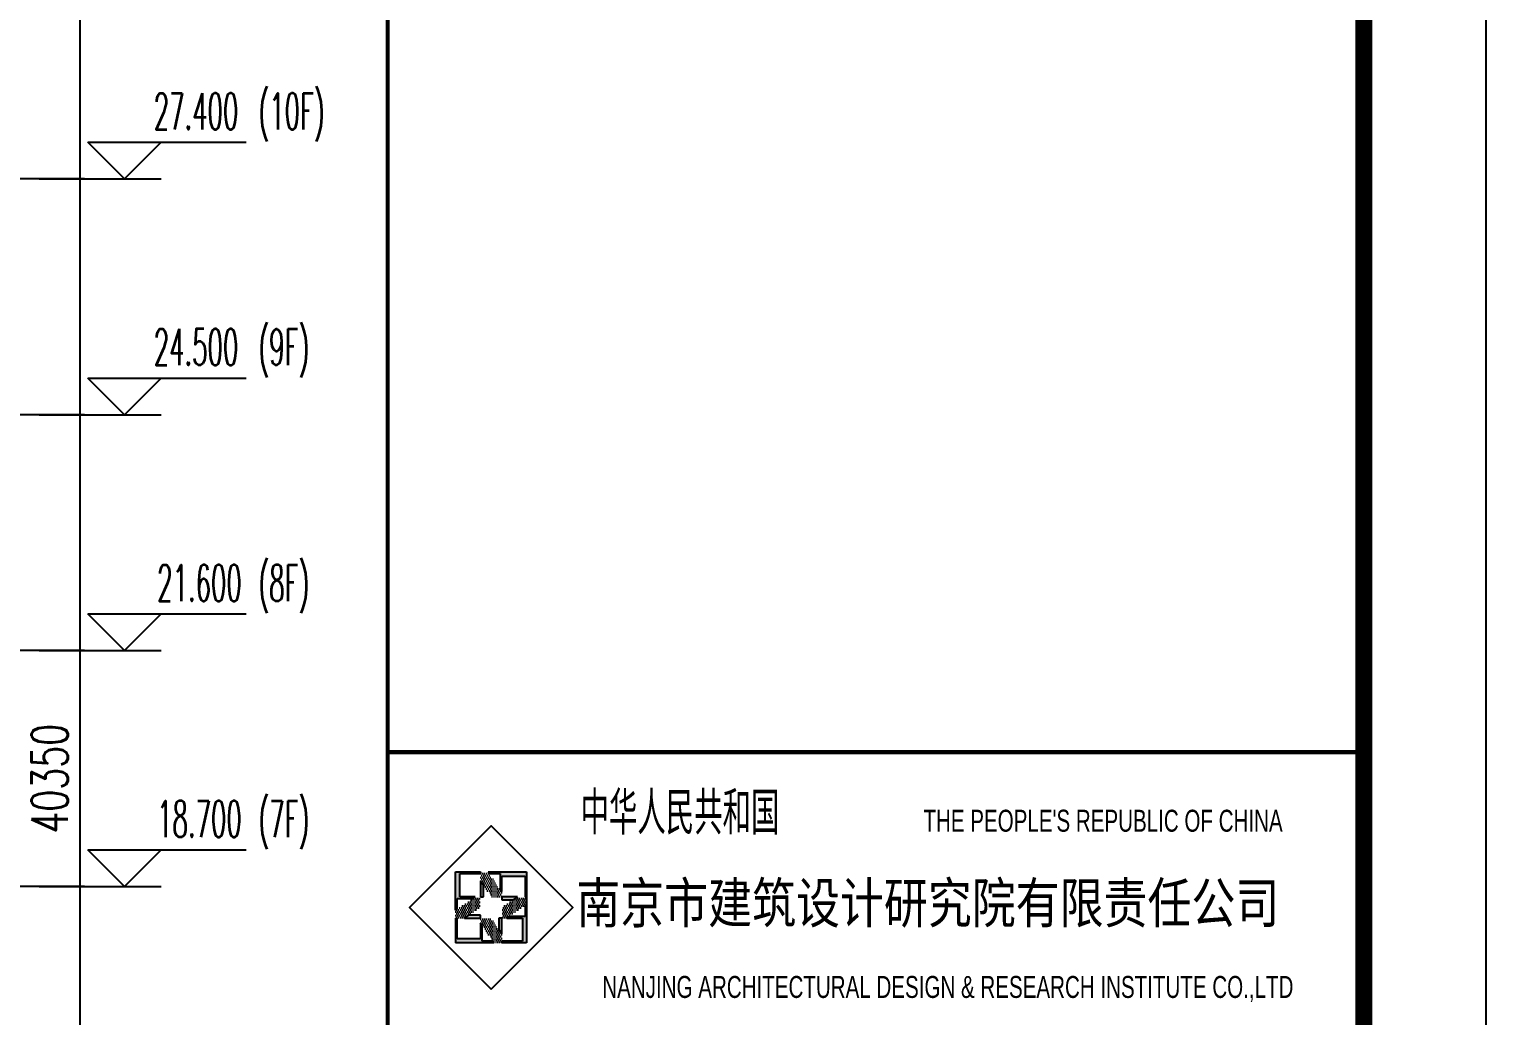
# Model space of a CAD drawing. Extents: x -59851 to 653804, y -249523 to 437614.
# Drawn here: x 635871 to 653777, y 381697 to 393828 of the extents above; entities that cross this region are included whole.
import ezdxf
from ezdxf.enums import TextEntityAlignment as Align

# ---------------------------------------------------------------- set-up
doc = ezdxf.new("R2010")
doc.units = 0
doc.header["$LTSCALE"] = 1000
doc.header["$MEASUREMENT"] = 0
for name, color, linetype in [('DIM_ELEV', 3, 'Continuous'), ('DOTE', 16, 'Continuous'), ('LABEL_FIXBOX_PM', 7, 'Continuous'), ('LABEL_FIXTXT_PM', 3, 'Continuous'), ('LABEL_TXT_PM', 1, 'Continuous'), ('PUB_DIM', 3, 'Continuous'), ('PUB_TEXT', 7, 'Continuous')]:
    doc.layers.add(name, color=color, linetype=linetype)
doc.styles.add('_TCH_DIM', font='SIMPLEX.shx', dxfattribs={"width": 0.7, "bigfont": 'GBCBIG.shx'})
doc.styles.add('_TCH_DIM_T3', font='SIMPLEX.shx', dxfattribs={"width": 0.7058823529411765, "bigfont": 'GBCBIG.shx'})
doc.styles.add('LABEL_FIXBOX_PM', font='simhei.ttf', dxfattribs={"width": 0.8})
doc.styles.add('LABEL_FIXTXT_PM', font='pm_njadri_r.shx', dxfattribs={"width": 0.7, "bigfont": 'pm_njadri_hztxt.shx'})
doc.styles.add('LABEL_TXT_PM', font='pm_njadri_romans1.shx', dxfattribs={"width": 0.7, "bigfont": 'pm_njadri_hztxt.shx'})
doc.dimstyles.new('_TCH_ARCH&&150', dxfattribs={"dimtxt": 446.25, "dimasz": 150, "dimexe": 375, "dimexo": 450, "dimgap": 150, "dimtad": 1, "dimdec": 0, "dimzin": 0, "dimdsep": 46, "dimtxsty": '_TCH_DIM_T3', "dimblk": 'ARCHTICK', "dimcen": 0.09, "dimclrt": 7, "dimazin": 2, "dimtfac": 1, "dimtdec": 0, "dimtix": 1, "dimtmove": 2, "dimatfit": 3, "dimfxl": 0, "dimtolj": 1, "dimtzin": 0, "dimarcsym": 0})
pattern_1 = [(0, (-730.8911146269264, -636.8147261446372), (0.078125, 0.15625), [0, -0.15625])]

# ---------------------------------------------------------------- blocks, each defined once
blk = doc.blocks.new('PMSheet_A1_20150113_5-3892016032414355901')
at = {"layer": 'LABEL_FIXBOX_PM'}
h = blk.add_hatch(color=256, dxfattribs=at)
h.paths.add_polyline_path([(762.2578005729107, 232.847333487669), (762.2578005729107, 231.1552455512736), (762.387519675568, 231.1552455512735), (762.387519675568, 233.1886690815645), (759.2516069201762, 233.1886690815645), (759.3402930543665, 233.0589499789071), (760.2101245275672, 233.0589499789068), (760.2101245275672, 231.7866681369168), (760.3540961452766, 231.5760842702511), (760.3540961452771, 232.847333487669)])
h.paths.add_polyline_path([(756.572249084695, 233.1886690815645), (756.572249084695, 230.0527563261729), (756.7019681873525, 230.1414424603634), (756.7019681873525, 231.0112739335637), (757.974250029343, 231.0112739335637), (758.1848338960089, 231.1552455512735), (756.9135846785902, 231.1552455512735), (756.9135846785902, 233.0589499789071), (758.6056726149857, 233.058949978907), (758.605672614986, 233.1886690815645)])
h.paths.add_polyline_path([(758.6056726149857, 231.1552455512735), (758.8446442326958, 231.1552455512736), (758.8446442326958, 232.1006744432079), (758.6056726149857, 232.4502125541305)])
h.paths.add_polyline_path([(760.3540961452769, 231.1552455512735), (760.3540961452769, 230.9162739335636), (761.2995250372118, 230.9162739335637), (761.6490631481339, 231.1552455512735)])
h.paths.add_polyline_path([(760.9855187309205, 229.5507936386923), (760.7749348642546, 229.4068220209824), (762.0461840816724, 229.4068220209823), (762.0461840816724, 227.5031175933487), (760.3540961452766, 227.5031175933487), (760.3540961452769, 227.3733984906914), (762.387519675568, 227.3733984906914), (762.387519675568, 230.5093112460829), (762.2578005729107, 230.4206251118924), (762.2578005729107, 229.5507936386921)])
h.paths.add_polyline_path([(760.1151245275672, 228.4613931290476), (760.3540961452769, 228.1118550181253), (760.3540961452771, 229.4068220209824), (760.1151245275676, 229.4068220209826)])
h.paths.add_polyline_path([(756.7019681873525, 227.7147340845868), (756.7019681873522, 229.4068220209822), (756.5722490846948, 229.4068220209822), (756.5722490846954, 227.3733984906914), (759.7081618400864, 227.3733984906914), (759.6194757058963, 227.5031175933487), (758.7496442326959, 227.5031175933488), (758.7496442326959, 228.7753994353387), (758.605672614986, 228.9859833020044), (758.605672614986, 227.7147340845868)])
h.paths.add_polyline_path([(758.6056726149857, 229.4068220209823), (758.6056726149857, 229.6457936386921), (757.6602437230508, 229.6457936386921), (757.3107056121287, 229.4068220209823)])
h = blk.add_hatch(dxfattribs=at)
h.set_pattern_fill('DOTS', color=256, scale=2.5, style=0)
h.set_pattern_definition(pattern_1)
h.paths.add_polyline_path([(759.2516069201762, 233.1886690815645), (758.6056726149857, 233.1886690815645), (758.6056726149857, 232.4502125541305), (759.4910134401595, 231.1552455512735), (760.3540961452769, 231.1552455512735), (760.3540961452766, 231.5760842702511)])
h = blk.add_hatch(dxfattribs=at)
h.set_pattern_fill('DOTS', color=256, scale=2.5, style=0)
h.set_pattern_definition(pattern_1)
h.paths.add_polyline_path([(758.6056726149857, 230.2921628461561), (758.6056726149857, 231.1552455512735), (758.1848338960082, 231.1552455512733), (756.5722490846954, 230.052756326173), (756.5722490846954, 229.4068220209823), (757.3107056121283, 229.4068220209822)])
h = blk.add_hatch(dxfattribs=at)
h.set_pattern_fill('DOTS', color=256, scale=2.5, style=0)
h.set_pattern_definition(pattern_1)
h.paths.add_polyline_path([(760.3540961452766, 230.2699047260997), (760.3540961452766, 229.4068220209823), (760.7749348642543, 229.4068220209822), (762.387519675568, 230.509311246083), (762.387519675568, 231.1552455512736), (761.6490631481336, 231.1552455512735)])
h = blk.add_hatch(dxfattribs=at)
h.set_pattern_fill('DOTS', color=256, scale=2.5, style=0)
h.set_pattern_definition(pattern_1)
h.paths.add_polyline_path([(759.4687553201031, 229.4068220209824), (758.6056726149857, 229.4068220209823), (758.6056726149857, 228.9859833020045), (759.7081618400864, 227.3733984906914), (760.3540961452769, 227.3733984906914), (760.3540961452769, 228.1118550181256)])
for p, q in [((756.572249084695, 233.1886690815645), (758.6056726149857, 233.1886690815645)), ((756.572249084695, 230.052756326173), (756.572249084695, 233.1886690815645)), ((756.9135846785902, 233.0589499789071), (758.6056726149857, 233.0589499789071)), ((756.9135846785902, 231.1552455512735), (756.9135846785902, 233.0589499789071)), ((758.6056726149857, 233.1886690815645), (758.6056726149857, 233.058949978907)), ((759.2516069201758, 233.1886690815644), (762.387519675568, 233.1886690815645)), ((759.2516069201762, 233.1886690815645), (759.3402930543665, 233.0589499789071)), ((759.3402930543668, 233.0589499789071), (760.2101245275672, 233.058949978907)), ((760.2101245275672, 233.058949978907), (760.2101245275672, 231.7866681369166)), ((760.3540961452769, 232.847333487669), (762.2578005729107, 232.847333487669)), ((760.3540961452766, 231.5760842702508), (760.3540961452769, 232.847333487669)), ((762.2578005729107, 232.847333487669), (762.2578005729107, 231.1552455512735)), ((762.387519675568, 233.1886690815645), (762.387519675568, 227.3733984906914)), ((758.6056726149857, 232.4502125541302), (758.6056726149857, 231.1552455512735)), ((758.6056726149857, 232.4502125541305), (758.8446442326958, 232.1006744432078)), ((758.8446442326958, 231.1552455512735), (758.8446442326958, 232.1006744432083)), ((760.2101245275672, 231.7866681369166), (760.3540961452769, 231.5760842702509)), ((756.7019681873525, 231.0112739335637), (757.9742500293427, 231.0112739335637)), ((756.7019681873525, 230.1414424603633), (756.7019681873525, 231.0112739335637)), ((758.1848338960089, 231.1552455512735), (756.9135846785902, 231.1552455512735)), ((757.974250029343, 231.0112739335637), (758.1848338960085, 231.1552455512735)), ((758.6056726149857, 231.1552455512735), (758.8446442326958, 231.1552455512735)), ((761.6490631481341, 231.1552455512735), (760.3540961452769, 231.1552455512735)), ((760.3540961452769, 231.1552455512735), (760.3540961452769, 230.9162739335637)), ((760.3540961452769, 230.9162739335637), (761.299525037212, 230.9162739335637)), ((761.6490631481339, 231.1552455512735), (761.2995250372118, 230.9162739335639)), ((762.387519675568, 231.1552455512735), (762.2578005729107, 231.1552455512736)), ((762.387519675568, 230.509311246083), (762.2578005729107, 230.4206251118927)), ((762.2578005729107, 230.4206251118927), (762.2578005729107, 229.5507936386921)), ((756.572249084695, 230.0527563261729), (756.7019681873525, 230.1414424603634)), ((756.572249084695, 229.4068220209823), (756.572249084695, 227.3733984906914)), ((756.572249084695, 229.4068220209823), (756.7019681873522, 229.4068220209822)), ((756.7019681873525, 227.7147340845868), (756.7019681873525, 229.4068220209823)), ((757.3107056121287, 229.4068220209823), (757.6602437230508, 229.6457936386921)), ((757.3107056121287, 229.4068220209823), (758.6056726149857, 229.4068220209823)), ((758.6056726149857, 229.6457936386921), (757.6602437230512, 229.6457936386921)), ((758.6056726149857, 229.4068220209823), (758.6056726149857, 229.6457936386921)), ((760.3540961452769, 229.4068220209824), (760.1151245275672, 229.4068220209824)), ((760.1151245275672, 229.4068220209824), (760.1151245275672, 228.4613931290474)), ((760.3540961452769, 228.1118550181254), (760.3540961452769, 229.4068220209824)), ((760.9855187309205, 229.5507936386923), (760.7749348642546, 229.4068220209824)), ((760.7749348642546, 229.4068220209824), (762.0461840816724, 229.4068220209824)), ((762.2578005729107, 229.5507936386921), (760.9855187309205, 229.5507936386922)), ((762.0461840816724, 229.4068220209824), (762.0461840816724, 227.5031175933487)), ((758.7496442326959, 228.7753994353387), (758.6056726149857, 228.9859833020045)), ((758.605672614986, 228.9859833020044), (758.6056726149857, 227.7147340845868)), ((758.7496442326959, 227.5031175933488), (758.7496442326959, 228.7753994353387)), ((760.3540961452769, 228.1118550181253), (760.1151245275672, 228.4613931290473)), ((759.7081618400861, 227.3733984906914), (756.572249084695, 227.3733984906914)), ((758.6056726149857, 227.7147340845868), (756.7019681873525, 227.7147340845868)), ((759.6194757058963, 227.5031175933487), (758.7496442326959, 227.5031175933488)), ((759.7081618400864, 227.3733984906914), (759.6194757058963, 227.5031175933487)), ((762.0461840816724, 227.5031175933487), (760.3540961452769, 227.5031175933488)), ((760.3540961452769, 227.3733984906914), (760.3540961452766, 227.5031175933487)), ((762.387519675568, 227.3733984906914), (760.3540961452769, 227.3733984906914))]:
    blk.add_line(p, q, dxfattribs=at)
for points in [[(0, 594), (841, 594), (841, 7.275957614183426e-14), (0, 0)], [(759.4798843801316, 223.5918036361034), (766.1691145301561, 230.2810337861279), (759.4798843801316, 236.9702639361527), (752.7906542301065, 230.2810337861279)]]:
    blk.add_lwpolyline(points, close=True, dxfattribs=at)
at = {"layer": 'LABEL_FIXBOX_PM', "const_width": 1.4}
blk.add_lwpolyline([(831, 583.9999999999999), (25, 584), (24.99999999999942, 10.00000000000015), (831, 10.00000000000007)], close=True, dxfattribs=at)
at = {"layer": 'LABEL_FIXBOX_PM', "const_width": 0.35}
for points in [[(751, 10.00000000000007), (751, 583.9999999999999)], [(751.0000000000003, 243.0000000000001), (831.0000000000003, 243.0000000000001)]]:
    blk.add_lwpolyline(points, dxfattribs=at)
at = {"layer": 'LABEL_FIXBOX_PM', "style": 'LABEL_FIXBOX_PM', "width": 0.8}
blk.add_text('南京市建筑设计研究院有限责任公司', height=3.3, dxfattribs=at).set_placement((766.4620696485049, 228.9988556100009))
at = {"layer": 'LABEL_FIXTXT_PM', "style": 'LABEL_FIXTXT_PM', "width": 0.7}
for s, height, p in [('中华人民共和国', 3.5, (766.8111958407596, 236.2582613877295)), ("THE PEOPLE'S REPUBLIC OF CHINA", 1.8, (794.907393060897, 236.4868767369277))]:
    blk.add_text(s, height=height, dxfattribs=at).set_placement(p)
blk.add_text('NANJING ARCHITECTURAL DESIGN & RESEARCH INSTITUTE CO.,LTD', height=1.8, dxfattribs=at).set_placement((796.9112444689081, 222.8651126729765), align=Align.CENTER)
at = {"layer": 'LABEL_TXT_PM', "style": 'LABEL_TXT_PM'}
for tag, height, width, p in [('修改图应说明理由', 4.5, 0.7, (788.3527573462349, 468.8000002302985)), ('出图章签名', 4.5, 0.7, (759.4576240145989, 338.0876217647297)), ('建设单位_U01', 4.5, 0.7, (800.9, 212.1409806592215)), ('建设单位', 4.5, 0.7, (800.9, 210.196966413124)), ('建设单位_D01', 4.5, 0.7, (800.9, 207.4028603965614)), ('项目名称_U01', 4.5, 0.7, (800.9, 200.423405518617)), ('项目名称', 4.5, 0.7, (800.9, 198.1938411146036)), ('项目名称_D01', 4.5, 0.7, (800.9, 195.2969664844489)), ('设计编号', 4.5, 0.6, (780.7578106115715, 187.8968758382629)), ('分项号', 4.5, 0.6, (820.2578106115715, 187.9968758382629)), ('项目经理', 4.5, 0.7, (780.2578106115715, 171.9968758382629)), ('项目经理签名', 4.5, 0.7, (810.1767543742553, 172.2645661011481)), ('审定', 4.5, 0.7, (780.2578106115715, 163.8968758382629)), ('审定签名', 4.5, 0.7, (810.1767543742553, 164.1645661011482)), ('审核签名', 4.5, 0.7, (810.1767543742553, 156.2645661011481)), ('审核', 4.5, 0.7, (780.2578106115715, 155.9968758382629)), ('项目负责', 4.5, 0.7, (780.2578106115715, 147.9968758382629)), ('项目负责签名', 4.5, 0.7, (810.1767543742553, 148.2645661011481)), ('专业负责', 4.5, 0.7, (780.2578106115715, 139.9968758382629)), ('专业负责签名', 4.5, 0.7, (810.1767543742553, 140.2645661011481)), ('校对', 4.5, 0.7, (780.2578106115715, 131.8968758382629)), ('校对签名', 4.5, 0.7, (810.1767543742553, 132.1645661011482)), ('设计', 4.5, 0.7, (780.2578106115715, 123.9968758382629)), ('设计签名', 4.5, 0.7, (810.1767543742553, 124.2645661011482)), ('绘制', 4.5, 0.7, (780.2578106115715, 115.8968758382629)), ('绘制签名', 4.5, 0.7, (810.1767543742553, 116.1645661011482)), ('方案_01', 4.5, 0.7, (780.2578106115715, 95.89687583826286)), ('方案_01签名', 4.5, 0.7, (810.1767543742553, 96.16456610114815)), ('方案_02签名', 4.5, 0.7, (810.1767543742553, 88.16456610114815)), ('方案_02', 4.5, 0.7, (780.2578106115715, 87.89687583826286)), ('方案_03', 4.5, 0.7, (780.2859341218744, 79.89687410125836)), ('方案_03签名', 4.5, 0.7, (810.2048778845583, 80.16456436414366)), ('方案_04', 4.5, 0.7, (780.2578106115715, 71.89687583826286)), ('方案_04签名', 4.5, 0.7, (810.1767543742553, 72.16456610114815)), ('图名_U02', 4.5, 0.7, (790.4995326305001, 60.19999965774634)), ('图名_U01', 4.5, 0.7, (790.4995326305001, 54.19999857040541)), ('图名', 4.5, 0.7, (790.4999994914999, 47.95548575023815)), ('图名_D01', 4.5, 0.7, (790.4995326305001, 42.39999965774634)), ('图名_D02', 4.5, 0.7, (790.4995326305001, 36.99999965774634)), ('图号', 3.5, 0.7, (760.9671832468131, 20.95312731177117)), ('图档号', 3.5, 0.7, (781.0999994915, 20.95312731177117)), ('日期', 3.5, 0.7, (801.0671832468131, 20.95312731177117)), ('版本号', 3.5, 0.7, (820.2671832468131, 20.95312731177117))]:
    blk.add_attdef(tag, text='', height=height, dxfattribs=dict(at, width=width)).set_placement(p, align=Align.CENTER)
blk = doc.blocks.new('_ArchTick')
at = {"color": 0, "linetype": 'ByBlock', "const_width": 0.4}
blk.add_lwpolyline([(-0.5, -0.5), (0.5, 0.5)], dxfattribs=at)
blk = doc.blocks.new('*D4742')
at = {"layer": 'Defpoints', "color": 0, "transparency": 16777216}
for p in [(635470.4540202303, 404787.8118863888), (636497.4540202303, 404787.8118863888), (635470.4540202303, 364437.8118863888)]:
    blk.add_point(p, dxfattribs=at)
at = {"layer": 'PUB_DIM', "color": 0, "lineweight": -2, "transparency": 16777216}
for p, q in [((635920.4540202303, 404787.8118863888), (636872.4540202303, 404787.8118863888)), ((636497.4540202303, 364437.8118863888), (636497.4540202303, 404787.8118863888)), ((635920.4540202303, 364437.8118863888), (636872.4540202303, 364437.8118863888))]:
    blk.add_line(p, q, dxfattribs=at)
at = {"layer": 'PUB_DIM', "color": 0, "lineweight": -2, "transparency": 16777216, "xscale": 150, "yscale": 150, "zscale": 150}
for p, rotation in [((636497.4540202303, 404787.8118863888), 90), ((636497.4540202303, 364437.8118863888), 270)]:
    blk.add_blockref('_ArchTick', p, dxfattribs=dict(at, rotation=rotation))
at = {"layer": 'PUB_DIM', "color": 7, "transparency": 16777216, "insert": (636124.3290202302, 384612.8118863889), "char_height": 446.25, "attachment_point": 5, "rotation": 90, "style": '_TCH_DIM_T3'}
blk.add_mtext('\\A1;40350', dxfattribs=at)

msp = doc.modelspace()

# ---------------------------------------------------------------- linework, layer by layer
at = {"layer": 'DIM_ELEV'}
for p, q in [((637042.2919433663, 391987.8118863888), (636592.2919433663, 392437.8118863888)), ((636592.2919433663, 392437.8118863888), (638539.5919433662, 392437.8118863888)), ((637042.2919433663, 391987.8118863888), (637492.2919433663, 392437.8118863888)), ((635992.2919433663, 391987.8118863888), (637492.2919433663, 391987.8118863888)), ((637042.2919433663, 389087.8118863888), (636592.2919433663, 389537.8118863888)), ((636592.2919433663, 389537.8118863888), (638539.5919433662, 389537.8118863888)), ((637042.2919433663, 389087.8118863888), (637492.2919433663, 389537.8118863888)), ((635992.2919433663, 389087.8118863888), (637492.2919433663, 389087.8118863888)), ((637042.2919433663, 386187.8118863888), (636592.2919433663, 386637.8118863888)), ((636592.2919433663, 386637.8118863888), (638539.5919433662, 386637.8118863888)), ((637042.2919433663, 386187.8118863888), (637492.2919433663, 386637.8118863888)), ((635992.2919433663, 386187.8118863888), (637492.2919433663, 386187.8118863888)), ((637042.2919433663, 383287.8118863888), (636592.2919433663, 383737.8118863888)), ((636592.2919433663, 383737.8118863888), (638539.5919433662, 383737.8118863888)), ((637042.2919433663, 383287.8118863888), (637492.2919433663, 383737.8118863888)), ((635992.2919433663, 383287.8118863888), (637492.2919433663, 383287.8118863888))]:
    msp.add_line(p, q, dxfattribs=at)
at = {"layer": 'DOTE'}
for p, q in [((636551.4764626038, 391987.8118863888), (575689.4524848389, 391987.8118863888)), ((636551.4764626038, 389087.8118863888), (575689.4524848389, 389087.8118863888)), ((636551.4764626038, 386187.8118863888), (575689.4524848389, 386187.8118863888)), ((636551.4764626038, 383287.8118863888), (575689.4524848389, 383287.8118863888))]:
    msp.add_line(p, q, dxfattribs=at)

# ---------------------------------------------------------------- block references
at = {"xscale": 150, "yscale": 150, "zscale": 150}
msp.add_blockref('PMSheet_A1_20150113_5-3892016032414355901', (527627.4994529202, 348488.0002684771), dxfattribs=at)

# ---------------------------------------------------------------- texts
at = {"layer": 'PUB_TEXT', "style": '_TCH_DIM', "width": 0.4941176470588236}
for s, p in [('(10F)', (638689.5919433662, 392595.3118863888)), ('27.400', (637402.5919433662, 392595.3118863888)), ('(9F)', (638689.5919433662, 389695.3118863888)), ('24.500', (637402.5919433662, 389695.3118863888)), ('(8F)', (638689.5919433662, 386795.3118863888)), ('21.600', (637444.5919433662, 386795.3118863888)), ('18.700', (637444.5919433662, 383895.3118863888)), ('(7F)', (638689.5919433662, 383895.3118863888))]:
    msp.add_text(s, height=446.25, dxfattribs=at).set_placement(p)

# ---------------------------------------------------------------- dimensions: what is measured, and where the dimension line sits
at = {"layer": 'PUB_DIM'}
dim = msp.add_aligned_dim(p1=(635470.4540202303, 364437.8118863888), p2=(635470.4540202303, 404787.8118863888), distance=-1027, dimstyle='_TCH_ARCH&&150', dxfattribs=at)
dim.commit()
dim.dimension.update_dxf_attribs({"geometry": '*D4742', "text_midpoint": (636124.3290202302, 384612.8118863889)})

doc.saveas('drawing.dxf')
